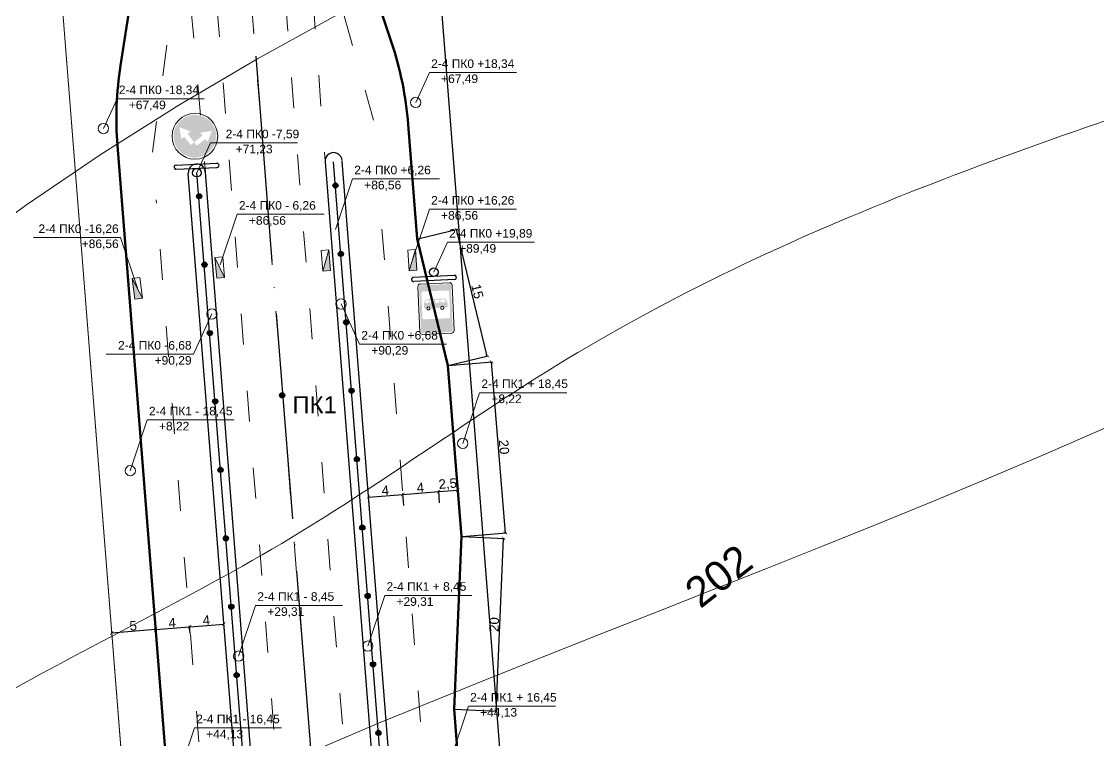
# Model space of a CAD drawing. Header units: millimetres. Extents: x -2123 to 34701, y -1286 to 835.
# Drawn here: x 1730.5 to 1856.1, y 128.4 to 212.2 of the extents above; entities that cross this region are included whole.
import ezdxf

# ---------------------------------------------------------------- set-up
doc = ezdxf.new("R2010")
doc.units = ezdxf.units.MM
doc.linetypes.add('ACAD_ISO03W100', pattern=[30, 12, -18])
doc.linetypes.add('ACAD_ISO04W100', pattern=[30, 24, -3, 0, -3])
doc.layers.get('0').update_dxf_attribs({"lineweight": 15})
for name, color, linetype, lineweight in [('0_Ном._пера__5', 5, 'Continuous', 18), ('0_Ном._пера__7', 7, 'Continuous', 18), ('1 Відмітки', 7, 'Continuous', 25), ('вертикалка', 6, 'Continuous', 15), ('Горизонталі', 7, 'Continuous', 18), ('Дор. Розм.', 7, 'Continuous', 50), ('дорога', 126, 'Continuous', 25), ('поздовжній профіль', 250, 'Continuous', 15), ('Позначки Наталії Симочко_Ном._пера__7', 7, 'Continuous', 18), ('Інж. мережі', 205, 'Continuous', 18)]:
    doc.layers.add(name, color=color, linetype=linetype, lineweight=lineweight)
doc.layers.add('Вісь', color=170, linetype='ACAD_ISO04W100')
doc.layers.add('Осі', color=164, linetype='Continuous')
doc.layers.add('Озелення', color=7, linetype='Continuous', lineweight=15, true_color=0x2bad00)
doc.styles.get("Standard").update_dxf_attribs({"font": 'arial.ttf'})
doc.styles.add('СГЕНЕРИР_СТИЛЬ_1', font='arial.ttf')
doc.dimstyles.new('Переход', dxfattribs={"dimscale": 0.1, "dimtxt": 11, "dimasz": 4, "dimexe": 1.25, "dimexo": 0.625, "dimgap": 0.9, "dimtad": 1, "dimtxsty": 'Standard', "dimblk": 'ARCHTICK', "dimcen": 2.5, "dimadec": 0, "dimazin": 0, "dimtfac": 1, "dimtmove": 0, "dimatfit": 3, "dimldrblk": 'ARCHTICK', "dimfxl": 1, "dimarcsym": 0})

# ---------------------------------------------------------------- blocks, each defined once
blk = doc.blocks.new('6')
at = {"layer": '1 Відмітки', "transparency": 33554559}
h = blk.add_hatch(color=256, dxfattribs=at)
h.dxf.hatch_style = 1
edge = h.paths.add_edge_path()
edge.add_arc((-467.5084269530445, 342.1322887363076), 0.2003986700452202, 0, 360)
at = {"layer": '1 Відмітки'}
blk.add_circle((-467.5084269530445, 342.1322887363076), 0.2003986700452202, dxfattribs=at)
blk = doc.blocks.new('5-12')
h = blk.add_hatch(color=5)
h.paths.add_polyline_path([(0.5, 4.894950576990964, 0.4142135623730951), (0.2456631019273345, 4.640613678918299), (0.2456631019273345, -4.640613678918214, 0.4142135623730992), (0.5, -4.894950576990879), (6.499983898906009, -4.894950576990879, 0.4142135623730951), (6.754320796978674, -4.640613678918214), (6.754320796978674, 4.640613678918299, 0.4142135623730951), (6.499983898906009, 4.894950576990964)])
h.paths.add_polyline_path([(6.043735096034367, 3.609366697873412, -0.4142135623730395), (6.343735096034322, 3.3093666978734), (6.343735096034322, -1.778120723146855, -0.4142135623731091), (6.043735096034367, -2.078120723146867), (0.956248490522455, -2.078120723146867, -0.4142135623731131), (0.6562484905224438, -1.778120723146855), (0.6562484905224438, 3.309366697873429, -0.4142135623730673), (0.956248490522455, 3.609366697873412)], flags=16)
h = blk.add_hatch(color=7)
edge = h.paths.add_edge_path()
edge.add_arc((5.706236414701892, 1.181402915469988), 0.2, 0, 31.08905083365866)
edge.add_line((5.877509570295671, 1.28467685299995), (5.508920341347048, 1.895958284402581))
edge.add_arc((5.337647185753382, 1.792684346872619), 0.2, 31.08905083365881, 89.99999999999994)
edge.add_line((5.337647185753382, 1.992684346872607), (1.700036091874437, 1.992684346872607))
edge.add_arc((1.70003609187438, 1.692684346872624), 0.3, 90, 146.6948263805524)
edge.add_line((1.449308756969628, 1.857413832792929), (1.143020149299331, 1.391225731228587))
edge.add_arc((1.393747484204027, 1.226496245308254), 0.3, 146.6948263805526, 180)
edge.add_line((1.093747484204072, 1.226496245308254), (1.093747484204072, 0.3093742452612389))
edge.add_arc((1.293747484204061, 0.3093742452612389), 0.2, 180, 270)
edge.add_line((1.293747484204061, 0.1093742452612503), (1.432683529333473, 0.1093742452612503))
edge.add_arc((1.968745471567274, 0.1093742452612503), 0.5360619422338488, 0, 180, ccw=False)
edge.add_line((2.504807413801188, 0.1093742452612503), (4.276426988264006, 0.1093742452612503))
edge.add_arc((4.812488930497863, 0.1093742452612503), 0.5360619422338488, 0, 180, ccw=False)
edge.add_line((5.348550872731778, 0.1093742452612503), (5.706236414702004, 0.1093742452612503))
edge.add_arc((5.706236414701892, 0.3093742452612389), 0.2, 270, 360)
edge.add_line((5.906236414701937, 0.3093742452612389), (5.906236414701937, 1.181402915469988))
edge = h.paths.add_edge_path(flags=16)
edge.add_arc((5.262242449081611, 1.704748230365339), 0.1, 0, 89.99999999999979)
edge.add_line((5.262242449081611, 1.804748230365362), (4.572305846220899, 1.804748230365362))
edge.add_arc((4.572305846220899, 1.704748230365339), 0.1, 90, 180)
edge.add_line((4.472305846220876, 1.704748230365339), (4.472305846220876, 1.325153521316735))
edge.add_arc((4.572305846220899, 1.325153521316735), 0.1, 179.9999999999996, 270)
edge.add_line((4.572305846220899, 1.225153521316713), (5.436357166525738, 1.225153521316713))
edge.add_arc((5.436357166525738, 1.325153521316735), 0.1, 270, 360)
edge.add_line((5.53635716652576, 1.325153521316735), (5.362242449081577, 1.704748230365339))
edge = h.paths.add_edge_path(flags=16)
edge.add_arc((4.198191128776728, 1.325153521316735), 0.1, 270, 360)
edge.add_line((4.29819112877675, 1.325153521316735), (4.29819112877675, 1.704748230365339))
edge.add_arc((4.198191128776728, 1.704748230365339), 0.1, 0, 89.99999999999979)
edge.add_line((4.198191128776728, 1.804748230365362), (3.508254525916015, 1.804748230365362))
edge.add_arc((3.508254525916015, 1.704748230365339), 0.1, 90, 180)
edge.add_line((3.408254525915992, 1.704748230365339), (3.408254525915992, 1.325153521316735))
edge.add_arc((3.508254525916015, 1.325153521316735), 0.1, 179.9999999999996, 270)
edge.add_line((3.508254525916015, 1.225153521316713), (4.198191128776728, 1.225153521316713))
edge = h.paths.add_edge_path(flags=16)
edge.add_arc((3.085774317182938, 1.704748230365339), 0.1, 0, 89.99999999999979)
edge.add_line((3.085774317182938, 1.804748230365362), (2.395837714322226, 1.804748230365362))
edge.add_arc((2.39583771432234, 1.704748230365339), 0.1, 90, 180)
edge.add_line((2.295837714322317, 1.704748230365339), (2.295837714322317, 1.325153521316735))
edge.add_arc((2.39583771432234, 1.325153521316735), 0.1, 179.9999999999996, 270)
edge.add_line((2.39583771432234, 1.225153521316713), (3.085774317183052, 1.225153521316713))
edge.add_arc((3.085774317182938, 1.325153521316735), 0.1, 270, 360)
edge.add_line((3.185774317182962, 1.325153521316735), (3.185774317182962, 1.704748230365339))
edge = h.paths.add_edge_path(flags=16)
edge.add_arc((1.963686509721526, 1.325153521316735), 0.1, 270, 360)
edge.add_line((2.063686509721435, 1.325153521316735), (2.063686509721435, 1.704748230365339))
edge.add_arc((1.963686509721526, 1.704748230365339), 0.1, 0, 89.99999999999979)
edge.add_line((1.963686509721526, 1.804748230365362), (1.664695373440338, 1.804748230365362))
edge.add_arc((1.664695373440281, 1.704748230365339), 0.1, 90, 146.6948263805523)
edge.add_line((1.581119595138659, 1.75965805900546), (1.331723408227446, 1.380063349956856))
edge.add_arc((1.415299186529068, 1.325153521316735), 0.1, 146.6948263805524, 270)
edge.add_line((1.415299186529068, 1.225153521316741), (1.963686509721469, 1.225153521316741))
h = blk.add_hatch(color=7)
h.paths.add_polyline_path([(2.398548429518598, 0.1093742452612503, 1.000000115195436), (1.538942513616063, 0.1093742452612503, 1.000000115195436)])
h.paths.add_polyline_path([(1.741801073171586, 0.1093742452612503, -1), (2.195689869963018, 0.1093742452612503, -1)], flags=16)
h = blk.add_hatch(color=7)
h.paths.add_polyline_path([(5.242291888449074, 0.1093742452612503, 1.000000115195436), (4.382685972546653, 0.1093742452612503, 1.000000115195436)])
h.paths.add_polyline_path([(4.585544532102119, 0.1093742452612503, -1), (5.039433328893608, 0.1093742452612503, -1)], flags=16)
at = {"color": 5}
for p, q in [((0, 4.640613678918243), (0, -4.640613678918214)), ((6.499983898905952, 5.140613678918272), (0.5, 5.140613678918272)), ((6.999983898905952, -4.640613678918214), (6.999983898905952, 4.640613678918243)), ((0.5, -5.140613678918214), (6.499983898905952, -5.140613678918214))]:
    blk.add_line(p, q, dxfattribs=at)
for centre, start, end in [((0.5, 4.640613678918243), 90, 180), ((6.499983898905952, 4.640613678918243), 0, 90), ((0.5, -4.640613678918214), 180, 270), ((6.499983898905952, -4.640613678918214), 270, 0)]:
    blk.add_arc(centre, 0.5, start, end, dxfattribs=at)
blk = doc.blocks.new('4-2-3')
h = blk.add_hatch(color=5)
h.paths.add_polyline_path([(3.547234830918797, 3.272632783556218), (3.452765169081203, 3.272632783556218, 0.4099927353060493), (0.2270263573841476, 1.137e-13, 1.000000029137855), (6.772973642615852, 1.137e-13, 0.4099927353060468)])
h.paths.add_polyline_path([(1.472884795336085, 0.6601155709540762), (1.883710103727253, 0.2492902625629085), (3.024929619509293, 1.390509778344949), (3.503640910372496, 0.9117984874816328), (3.982352201235926, 1.390509778344949), (5.123571717017853, 0.2492902625629085), (5.534397025409134, 0.6601155709540762), (5.999910028953423, -1.105462984171481), (4.234331473827865, -0.6399499806271934), (4.644860426154536, -0.2294210283004077), (3.503640910372496, 0.9117984874816328), (2.362421394590569, -0.2294210283004077), (2.772950346917241, -0.6399499806271934), (1.007371791791683, -1.105462984171481)], flags=16)
at = {"color": 5}
blk.add_circle((3.5, 0), 3.5, dxfattribs=at)
blk = doc.blocks.new('столб')
at = {"layer": 'поздовжній профіль', "color": 160}
for points in [[(-500, 0, 0, 0, 0), (-999.927872557193, 0, 350, 0, 0), (-1699.927872557193, 0, 0, 0, 0)], [(500, 0, 0, 0, 0), (999.927872557193, 0, 350, 0, 0), (1699.927872557193, 0, 0, 0, 0)]]:
    blk.add_lwpolyline(points, format="xyseb", dxfattribs=at)
blk.add_circle((0, 0), 500, dxfattribs=at)
blk = doc.blocks.new('_ArchTick')
at = {"color": 0, "linetype": 'ByBlock', "const_width": 0.15}
blk.add_lwpolyline([(-0.5, -0.5), (0.5, 0.5)], dxfattribs=at)
blk = doc.blocks.new('*D1104')
at = {"layer": 'Defpoints', "color": 0, "transparency": 16777216}
for p in [(1750.130259635433, 141.6410143745128), (1750.195126383641, 140.8177483232647), (1746.227990117892, 140.5051698695959)]:
    blk.add_point(p, dxfattribs=at)
at = {"layer": 'Інж. мережі', "color": 0, "lineweight": -2, "transparency": 16777216}
for p, q in [((1746.223080835467, 140.5674767628428), (1746.153304804835, 141.4530497073378)), ((1746.163123369684, 141.328435920844), (1750.130259635433, 141.6410143745128)), ((1750.190217101217, 140.8800552165116), (1750.120441070585, 141.7656281610066))]:
    blk.add_line(p, q, dxfattribs=at)
at = {"layer": 'Інж. мережі', "color": 0, "lineweight": -2, "transparency": 16777216, "xscale": 0.4, "yscale": 0.4, "zscale": 0.4}
for p, rotation in [((1750.130259635433, 141.6410143745128), 4.505139425155662), ((1746.163123369684, 141.328435920844), 184.5051394251556)]:
    blk.add_blockref('_ArchTick', p, dxfattribs=dict(at, rotation=rotation))
at = {"layer": 'Інж. мережі', "color": 0, "transparency": 16777216, "insert": (1748.096420450534, 142.1227477345266), "char_height": 1.1, "attachment_point": 5, "rotation": 4.505139425155662}
blk.add_mtext('4', dxfattribs=at)
blk = doc.blocks.new('*D1105')
at = {"layer": 'Defpoints', "color": 0, "transparency": 16777216}
for p in [(1754.129285762562, 141.9574689250799), (1750.201449239254, 140.8182465134699), (1754.194431618762, 141.1342228047367)]:
    blk.add_point(p, dxfattribs=at)
at = {"layer": 'Інж. мережі', "color": 0, "lineweight": -2, "transparency": 16777216}
for p, q in [((1750.136303383054, 141.6414926338131), (1754.129285762562, 141.9574689250799)), ((1754.189501225274, 141.1965280310027), (1754.119424975585, 142.0820793776118)), ((1750.196518845766, 140.8805517397359), (1750.126442596077, 141.766103086345))]:
    blk.add_line(p, q, dxfattribs=at)
at = {"layer": 'Інж. мережі', "color": 0, "lineweight": -2, "transparency": 16777216, "xscale": 0.4, "yscale": 0.4, "zscale": 0.4}
for p, rotation in [((1750.136303383054, 141.6414926338131), 184.5245528634902), ((1754.129285762562, 141.9574689250799), 4.524552863490211)]:
    blk.add_blockref('_ArchTick', p, dxfattribs=dict(at, rotation=rotation))
at = {"layer": 'Інж. мережі', "color": 0, "transparency": 16777216, "insert": (1752.08230734349, 142.4374862964099), "char_height": 1.1, "attachment_point": 5, "rotation": 4.524552863490211}
blk.add_mtext('4', dxfattribs=at)
blk = doc.blocks.new('*D1106')
at = {"layer": 'Defpoints', "color": 0, "transparency": 16777216}
for p in [(1774.978930434361, 157.081140318288), (1775.085512868002, 155.7244798766197), (1771.097800105101, 155.4111957873398)]:
    blk.add_point(p, dxfattribs=at)
at = {"layer": 'Інж. мережі', "color": 0, "lineweight": -2, "transparency": 16777216}
for p, q in [((1770.99121767146, 156.7678562290082), (1774.978930434361, 157.081140318288)), ((1775.080617804107, 155.78678788854), (1774.969140306571, 157.2057563421287)), ((1771.092905041206, 155.4735037992601), (1770.98142754367, 156.8924722528488))]:
    blk.add_line(p, q, dxfattribs=at)
at = {"layer": 'Інж. мережі', "color": 0, "lineweight": -2, "transparency": 16777216, "xscale": 0.4, "yscale": 0.4, "zscale": 0.4}
for p, rotation in [((1770.99121767146, 156.7678562290082), 184.4920645572337), ((1774.978930434361, 157.081140318288), 4.492064557233734)]:
    blk.add_blockref('_ArchTick', p, dxfattribs=dict(at, rotation=rotation))
at = {"layer": 'Інж. мережі', "color": 0, "transparency": 16777216, "insert": (1772.934948598626, 157.5625323157122), "char_height": 1.1, "attachment_point": 5, "rotation": 4.492064557233734}
blk.add_mtext('4', dxfattribs=at)
blk = doc.blocks.new('*D1107')
at = {"layer": 'Defpoints', "color": 0, "transparency": 16777216}
for p in [(1779.171064515484, 157.412362286574), (1775.085512868002, 155.7244798766197), (1779.278250957097, 156.0557495677851)]:
    blk.add_point(p, dxfattribs=at)
at = {"layer": 'Інж. мережі', "color": 0, "lineweight": -2, "transparency": 16777216}
for p, q in [((1775.080590063048, 155.7867857029234), (1774.968480816481, 157.2057042480159)), ((1774.97832642639, 157.0810925954086), (1779.171064515484, 157.412362286574)), ((1779.273328152143, 156.1180553940887), (1779.161218905576, 157.5369739391813))]:
    blk.add_line(p, q, dxfattribs=at)
at = {"layer": 'Інж. мережі', "color": 0, "lineweight": -2, "transparency": 16777216, "xscale": 0.4, "yscale": 0.4, "zscale": 0.4}
for p, rotation in [((1774.97832642639, 157.0810925954086), 184.5175744944652), ((1779.171064515484, 157.412362286574), 4.517574494465187)]:
    blk.add_blockref('_ArchTick', p, dxfattribs=dict(at, rotation=rotation))
at = {"layer": 'Інж. мережі', "color": 0, "transparency": 16777216, "insert": (1777.024285948204, 157.8847391023407), "char_height": 1.1, "attachment_point": 5, "rotation": 4.517574494465187}
blk.add_mtext('4', dxfattribs=at)
blk = doc.blocks.new('*D1108')
at = {"layer": 'Defpoints', "color": 0, "transparency": 16777216}
for p in [(1781.395595696211, 157.5876374649471), (1779.278250957097, 156.0557495677851), (1781.502487703188, 156.2310015470753)]:
    blk.add_point(p, dxfattribs=at)
at = {"layer": 'Інж. мережі', "color": 0, "lineweight": -2, "transparency": 16777216}
for p, q in [((1779.273341674673, 156.1180564610319), (1779.161540385271, 157.5369992721506)), ((1779.171358950119, 157.4123854856568), (1781.395595696211, 157.5876374649471)), ((1781.497578420764, 156.2933084403222), (1781.385777131362, 157.7122512514408))]:
    blk.add_line(p, q, dxfattribs=at)
at = {"layer": 'Інж. мережі', "color": 0, "lineweight": -2, "transparency": 16777216, "xscale": 0.4, "yscale": 0.4, "zscale": 0.4}
for p, rotation in [((1779.171358950119, 157.4123854856568), 184.5051394251554), ((1781.395595696211, 157.5876374649471), 4.505139425155433)]:
    blk.add_blockref('_ArchTick', p, dxfattribs=dict(at, rotation=rotation))
at = {"layer": 'Інж. мережі', "color": 0, "transparency": 16777216, "insert": (1780.224483420623, 158.2487414260856), "char_height": 1.1, "attachment_point": 5, "rotation": 4.505139425155433}
blk.add_mtext('2,5', dxfattribs=at)
blk = doc.blocks.new('*D1109')
at = {"layer": 'Defpoints', "color": 0, "transparency": 16777216}
for p in [(1741.055579977525, 140.9263443732762, 205), (1741.055579977525, 140.9263443732762), (1746.163178126476, 141.3284402352392)]:
    blk.add_point(p, dxfattribs=at)
at = {"layer": 'Інж. мережі', "color": 0, "lineweight": -2, "transparency": 16777216}
for p, q in [((1741.050674839247, 140.9886515929098), (1741.04576970097, 141.0509588125435)), ((1746.163178126476, 141.3284402352392), (1741.055579977525, 140.9263443732762)), ((1746.158272988199, 141.3907474548728), (1746.153367849921, 141.4530546745065))]:
    blk.add_line(p, q, dxfattribs=at)
at = {"layer": 'Інж. мережі', "color": 0, "lineweight": -2, "transparency": 16777216, "xscale": 0.4, "yscale": 0.4, "zscale": 0.4}
for p, rotation in [((1741.055579977525, 140.9263443732762), 184.5013285865929), ((1746.163178126476, 141.3284402352392), 4.501328586592885)]:
    blk.add_blockref('_ArchTick', p, dxfattribs=dict(at, rotation=rotation))
at = {"layer": 'Інж. мережі', "color": 0, "transparency": 16777216, "insert": (1743.558414330706, 141.7747685664031), "char_height": 1.1, "attachment_point": 5, "rotation": 4.50132858659289}
blk.add_mtext('5', dxfattribs=at)
blk = doc.blocks.new('*D1112')
at = {"layer": 'Defpoints', "color": 0, "transparency": 16777216}
for p in [(1780.213813684968, 172.1070702677971), (1785.313159303356, 172.5209884942763), (1781.831908890963, 152.1726335337349)]:
    blk.add_point(p, dxfattribs=at)
at = {"layer": 'Інж. мережі', "color": 0, "lineweight": -2, "transparency": 16777216}
for p, q in [((1780.276108799762, 172.1121268153159), (1785.437749532943, 172.5311015893137)), ((1786.931254509351, 152.586551760214), (1785.313159303356, 172.5209884942763)), ((1781.894204005757, 152.1776900812536), (1787.055844738938, 152.5966648552514))]:
    blk.add_line(p, q, dxfattribs=at)
at = {"layer": 'Інж. мережі', "color": 0, "lineweight": -2, "transparency": 16777216, "xscale": 0.4, "yscale": 0.4, "zscale": 0.4}
for p, rotation in [((1785.313159303356, 172.5209884942763), 94.64057326908673), ((1786.931254509351, 152.586551760214), 274.6405732690868)]:
    blk.add_blockref('_ArchTick', p, dxfattribs=dict(at, rotation=rotation))
at = {"layer": 'Інж. мережі', "color": 0, "transparency": 16777216, "insert": (1786.771701042358, 162.6064901193781), "char_height": 1.1, "attachment_point": 5, "rotation": 274.64057326908676}
blk.add_mtext('20', dxfattribs=at)
blk = doc.blocks.new('*D1113')
at = {"layer": 'Defpoints', "color": 0, "transparency": 16777216}
for p in [(1781.831908890963, 152.1726335337348), (1786.717591892047, 151.9606490783223), (1780.958436546939, 132.041398086254)]:
    blk.add_point(p, dxfattribs=at)
at = {"layer": 'Інж. мережі', "color": 0, "lineweight": -2, "transparency": 16777216}
for p, q in [((1781.89435014273, 152.1699242759406), (1786.84247439558, 151.9552305627337)), ((1785.844119548023, 131.8294136308415), (1786.717591892047, 151.9606490783223)), ((1781.020877798705, 132.0386888284598), (1785.969002051556, 131.8239951152529))]:
    blk.add_line(p, q, dxfattribs=at)
at = {"layer": 'Інж. мережі', "color": 0, "lineweight": -2, "transparency": 16777216, "xscale": 0.4, "yscale": 0.4, "zscale": 0.4}
for p, rotation in [((1786.717591892047, 151.9606490783223), 87.51555692018577), ((1785.844119548023, 131.8294136308415), 267.5155569201858)]:
    blk.add_blockref('_ArchTick', p, dxfattribs=dict(at, rotation=rotation))
at = {"layer": 'Інж. мережі', "color": 0, "transparency": 16777216, "insert": (1785.62983794759, 141.9232783055046), "char_height": 1.1, "attachment_point": 5, "rotation": 87.51555692018577}
blk.add_mtext('20', dxfattribs=at)
blk = doc.blocks.new('*D1114')
at = {"layer": 'Defpoints', "color": 0, "transparency": 16777216}
for p in [(1781.255126803358, 187.9781060210303), (1776.651219903361, 186.8668532240447), (1780.213813684968, 172.1070702677972)]:
    blk.add_point(p, dxfattribs=at)
at = {"layer": 'Інж. мережі', "color": 0, "lineweight": -2, "transparency": 16777216}
for p, q in [((1776.711975146971, 186.881517819976), (1781.376637290579, 188.0074352128929)), ((1784.817720584965, 173.2183230647827), (1781.255126803358, 187.9781060210303)), ((1780.274568928579, 172.1217348637285), (1784.939231072186, 173.2476522566453))]:
    blk.add_line(p, q, dxfattribs=at)
at = {"layer": 'Інж. мережі', "color": 0, "lineweight": -2, "transparency": 16777216, "xscale": 0.4, "yscale": 0.4, "zscale": 0.4}
for p, rotation in [((1781.255126803358, 187.9781060210303), 103.570021902387), ((1784.817720584965, 173.2183230647827), 283.570021902387)]:
    blk.add_blockref('_ArchTick', p, dxfattribs=dict(at, rotation=rotation))
at = {"layer": 'Інж. мережі', "color": 0, "transparency": 16777216, "insert": (1783.66986300296, 180.7511088604751), "char_height": 1.1, "attachment_point": 5, "rotation": 283.570021902387}
blk.add_mtext('15', dxfattribs=at)

msp = doc.modelspace()

# ---------------------------------------------------------------- hatches: boundary and pattern name
at = {"layer": '0_Ном._пера__5', "linetype": 'Continuous', "lineweight": 18}
h = msp.add_hatch(color=5, dxfattribs=at)
h.paths.add_polyline_path([(1748.269473502633, 199.1178984946508, 0.4099927353060526), (1750.427601873219, 196.3602501440745), (1750.499123831967, 196.3520507820845, 0.4099927353060488), (1753.225339360485, 198.5497521679486, 1.000000003247196)])
h.paths.add_polyline_path([(1748.950698710896, 199.8877355829926), (1750.246995584956, 199.3820598107094), (1749.900557254027, 199.1068840588644), (1750.66551166373, 198.1438285457399), (1750.261535474093, 197.8229505119578), (1749.49658106439, 198.7860060250822), (1749.149892657506, 198.5106316205587)], flags=0)
h.paths.add_polyline_path([(1750.66551166373, 198.1438285457399), (1751.628567176854, 198.9087829554424), (1751.353391425009, 199.2552212863714), (1752.730495387443, 199.4544152329812), (1752.22481961516, 198.1581183589211), (1751.949445210636, 198.5048067658048), (1750.986389753836, 197.7398523561024)], flags=0)
h = msp.add_hatch(color=5, dxfattribs=at)
h.paths.add_polyline_path([(1777.010839167378, 181.460553041691, 0.4142135623726471), (1776.87214675893, 181.3094451324817), (1777.098679138225, 176.0217683208744, 0.4142135623735431), (1777.249787047435, 175.8830759124265), (1780.668082334154, 176.0295210511943, 0.4142135623726471), (1780.806774742602, 176.1806289604036), (1780.580242363307, 181.4683057720109, 0.4142135623726663), (1780.429134454097, 181.6069981804588)])
h.paths.add_polyline_path([(1777.138556931763, 180.5610319496774, -0.414213562373095), (1777.302149878165, 180.7392694492547), (1780.200579570291, 180.8634427294631, -0.414213562373095), (1780.378817069869, 180.6998497830612), (1780.502990369982, 177.8014196263256, -0.414213562373095), (1780.33939742358, 177.6231821267482), (1777.440967731454, 177.4990088465398, -0.4142135623727315), (1777.262730231876, 177.6626017929417)], flags=0)
at = {"layer": '0_Ном._пера__7', "linetype": 'Continuous', "lineweight": 18}
h = msp.add_hatch(color=7, dxfattribs=at)
h.paths.add_polyline_path([(1777.462696416087, 179.4801145686141, 0.1463529275659475), (1777.438645570474, 179.3850626856104), (1777.461030306971, 178.8625623151212, 0.4142135623725253), (1777.579855306689, 178.7535003508534), (1777.659009590471, 178.7568914446882, -0.9999999917079543), (1778.269817233092, 178.7830594034166), (1779.279139748499, 178.8263003651919, -0.9999999774068229), (1779.88994739112, 178.8524683239203), (1780.093727071674, 178.8611985654862, 0.4142135623719556), (1780.202789035941, 178.9800235652047), (1780.181504918889, 179.4768334806116, 0.1364898022947247), (1780.162618067714, 179.5349692878172), (1779.937706461144, 179.8742305874037, 0.2628625803628249), (1779.837768312601, 179.9251567444661), (1777.765357941734, 179.8363714293049, 0.2525506679534938), (1777.625815840945, 179.7531858127309)])
h.paths.add_polyline_path([(1777.621871946147, 179.3921460140481, -0.5967417935038906), (1777.570476394825, 179.4783609571831), (1777.703296752985, 179.7007098311941, -0.2525506679550676), (1777.749810786581, 179.728438370052), (1777.920151242346, 179.7357360227091, -0.414213562373095), (1777.979563742205, 179.6812050405752), (1777.988828733708, 179.4649433260994, -0.414213562373095), (1777.934297751575, 179.4055308262403)], flags=0)
h.paths.add_polyline_path([(1778.111824325211, 179.6868712916763, -0.4142135623742345), (1778.166355307344, 179.7462837915353), (1778.559424201766, 179.763123480316, -0.4142135623719556), (1778.618836701626, 179.7085924981821), (1778.628101693129, 179.4923307837065, -0.4142135623742345), (1778.573570710995, 179.4329182838472), (1778.180501816573, 179.4160785950665, -0.414213562373095), (1778.121089316714, 179.4706095772004)], flags=0)
h.paths.add_polyline_path([(1778.745587549914, 179.7140227035944, -0.4142135623719556), (1778.800118532048, 179.7734352034534), (1779.19318742647, 179.7902748922341, -0.4142135623742345), (1779.252599926329, 179.7357439101002), (1779.261864917832, 179.5194821956246, -0.4142135623742345), (1779.207333935699, 179.4600696957653), (1778.814265041276, 179.4432300069846, -0.4142135623742345), (1778.754852541417, 179.4977609891187)], flags=0)
h.paths.add_polyline_path([(1779.351796112188, 179.7399936304974, -0.4142135623742345), (1779.406327094322, 179.7994061303565), (1779.799395988744, 179.8162458191374, -0.414213562373095), (1779.858808488603, 179.7617148370035), (1779.967269665966, 179.5497028429248, -0.4142135623719556), (1779.912738683832, 179.4902903430655), (1779.420473603551, 179.4692009338877, -0.4142135623742345), (1779.361061103691, 179.5237319160218)], flags=0)
h = msp.add_hatch(color=7, dxfattribs=at)
h.paths.add_polyline_path([(1778.209279639781, 178.7804658778403, 0.9999999999995474), (1777.719547183782, 178.7594849702644, 1.000000197119635)])
h.paths.add_polyline_path([(1777.835119236922, 178.7644362585353, -0.9999981682683832), (1778.093707586642, 178.7755145895693, -1.000000006847984)], flags=0)
h = msp.add_hatch(color=7, dxfattribs=at)
h.paths.add_polyline_path([(1779.829409797809, 178.8498747983443, 0.9999999999995474), (1779.33967734181, 178.8288938907684, 1.000000197119635)])
h.paths.add_polyline_path([(1779.455249394949, 178.8338451790392, -0.9999999938595203), (1779.71383774467, 178.8449235100732, -1.000000271443373)], flags=0)
at = {"layer": 'вертикалка'}
h = msp.add_hatch(color=0, dxfattribs=at)
h.dxf.hatch_style = 1
h.paths.add_polyline_path([(1753.087456314714, 184.6836199087629), (1753.296630097309, 182.2927526333424), (1754.193205325592, 182.3711928018156)])
h = msp.add_hatch(color=0, dxfattribs=at)
h.dxf.hatch_style = 1
h.paths.add_polyline_path([(1766.374465575484, 185.5763414622463), (1766.544599481572, 183.1823793794222), (1765.646863700512, 183.1185791646392)])
h = msp.add_hatch(color=0, dxfattribs=at)
h.dxf.hatch_style = 1
h.paths.add_polyline_path([(1776.458724549937, 185.6231084723754), (1776.628858456024, 183.2291463895513), (1775.731122674964, 183.1653461747683)])
h = msp.add_hatch(color=0, dxfattribs=at)
h.dxf.hatch_style = 1
h.paths.add_polyline_path([(1743.443150462722, 182.242735806955), (1743.741624800961, 179.8613679081597), (1744.634637763011, 179.9732957849993)])
at = {"layer": 'Озелення', "lineweight": 20}
h = msp.add_hatch(dxfattribs=at)
h.set_pattern_fill('GRASS', color=0, scale=0.1)
h.set_pattern_definition([(90, (0, 0), (-1.796051224, 1.796051224), [0.4762500000000001, -3.115852448]), (45, (0, 0), (-1.79605122421383, 1.796051224213831), [0.4762500000000001, -2.06375]), (135, (0, 0), (-1.796051224213831, -1.79605122421383), [0.4762500000000001, -2.06375])])
h.paths.add_polyline_path([(1903.632291419732, 41.00354466418753), (1907.34063927378, 41.79160273115882), (1883.395708598892, 41.81885176782301, 0.4142135623831681), (1880.392296580515, 38.82226767114127), (1880.390020606647, 36.82226896252629), (1884.807485352019, 36.81724194211058), (1887.197616271515, 37.58760460322571), (1890.064954366064, 38.36920088388365), (1892.865372631135, 39.01845206865551), (1898.31233847746, 40.06222691360205)])
h.paths.add_polyline_path([(1766.534675253966, 269.2329476009454), (1763.542199067633, 268.9973703073487), (1766.52056283942, 231.1178080317544, 0.4141823450176505), (1769.27603208807, 234.3435592170825)])
h.paths.add_polyline_path([(1742.997968294624, 262.3777624541468), (1742.261030360875, 261.9649514046484), (1741.390064859554, 261.4744803680229), (1740.519325606068, 260.9815265567867), (1740.074871599422, 260.7285596801167), (1742.123054279491, 232.2073080922212, 0.4354241954785423), (1745.584730907717, 229.4703548779037), (1745.585149648075, 229.4730285685211)])
h.paths.add_polyline_path([(1772.781671464548, 121.2097090766783), (1775.143985897292, 91.2836955065585), (1777.857564266725, 92.93335428562312), (1782.560665883423, 95.4919038628071, -0.143259904213812)])
h.paths.add_polyline_path([(1782.560665883423, 95.49190386280713), (1777.857564266723, 92.93335428562199), (1775.143985897292, 91.28369550655839), (1775.52621158812, 86.44162577528094), (1786.85746556337, 86.4287289577608, -0.008157693598358697), (1788.71666327929, 86.39811712464164, 0.04847012573546341), (1788.909692292195, 86.41050451176284), (1789.216916295439, 87.22020409298467, -0.8333295395400458), (1788.249436024258, 87.39757995395917, -1), (1789.249436024258, 87.39757995395917, -0.09091134837753662), (1789.216916295439, 87.22020409298467), (1789.524140298683, 88.02990367420648, 0.04217780028810229), (1789.407041598963, 88.15094235554113, -0.0513496151849988)])
at = {"layer": 'Озелення', "lineweight": 20, "true_color": 0x000000}
h = msp.add_hatch(color=18, dxfattribs=at)
h.dxf.hatch_style = 1
edge = h.paths.add_edge_path()
edge.add_arc((1767.134305855881, 193.0935327053647), 0.3005980050678304, 0, 360)
h = msp.add_hatch(color=18, dxfattribs=at)
h.dxf.hatch_style = 1
edge = h.paths.add_edge_path()
edge.add_arc((1751.238992940177, 191.8447595547651), 0.3005980050678304, 0, 360)
h = msp.add_hatch(color=18, dxfattribs=at)
h.dxf.hatch_style = 1
edge = h.paths.add_edge_path()
edge.add_arc((1767.759113553116, 185.1179690676255), 0.3005980050678304, 0, 360)
h = msp.add_hatch(color=18, dxfattribs=at)
h.dxf.hatch_style = 1
edge = h.paths.add_edge_path()
edge.add_arc((1751.863800637412, 183.8691959170259), 0.3005980050678304, 0, 360)
h = msp.add_hatch(color=18, dxfattribs=at)
h.dxf.hatch_style = 1
edge = h.paths.add_edge_path()
edge.add_arc((1768.383921250351, 177.1424054298863), 0.3005980050678304, 0, 360)
h = msp.add_hatch(color=18, dxfattribs=at)
h.dxf.hatch_style = 1
edge = h.paths.add_edge_path()
edge.add_arc((1768.383921250351, 177.1424054298863), 0.3005980050678304, 0, 360)
h = msp.add_hatch(color=18, dxfattribs=at)
h.dxf.hatch_style = 1
edge = h.paths.add_edge_path()
edge.add_arc((1752.488608334647, 175.8936322792866), 0.3005980050678304, 0, 360)
h = msp.add_hatch(color=18, dxfattribs=at)
h.dxf.hatch_style = 1
edge = h.paths.add_edge_path()
edge.add_arc((1752.488608334647, 175.8936322792866), 0.3005980050678304, 0, 360)
h = msp.add_hatch(color=18, dxfattribs=at)
h.dxf.hatch_style = 1
edge = h.paths.add_edge_path()
edge.add_arc((1769.008728947587, 169.166841792147), 0.3005980050678304, 0, 360)
h = msp.add_hatch(color=18, dxfattribs=at)
h.dxf.hatch_style = 1
edge = h.paths.add_edge_path()
edge.add_arc((1753.113416031882, 167.9180686415474), 0.3005980050678304, 0, 360)
h = msp.add_hatch(color=18, dxfattribs=at)
h.dxf.hatch_style = 1
edge = h.paths.add_edge_path()
edge.add_arc((1769.633536644822, 161.1912781544078), 0.3005980050678304, 0, 360)
h = msp.add_hatch(color=18, dxfattribs=at)
h.dxf.hatch_style = 1
edge = h.paths.add_edge_path()
edge.add_arc((1753.738223729117, 159.9425050038082), 0.3005980050678304, 0, 360)
h = msp.add_hatch(color=18, dxfattribs=at)
h.dxf.hatch_style = 1
edge = h.paths.add_edge_path()
edge.add_arc((1770.258344342057, 153.2157145166685), 0.3005980050678304, 0, 360)
h = msp.add_hatch(color=18, dxfattribs=at)
h.dxf.hatch_style = 1
edge = h.paths.add_edge_path()
edge.add_arc((1754.363031426353, 151.9669413660689), 0.3005980050678304, 0, 360)
h = msp.add_hatch(color=18, dxfattribs=at)
h.dxf.hatch_style = 1
edge = h.paths.add_edge_path()
edge.add_arc((1770.883152039292, 145.2401508789293), 0.3005980050678304, 0, 360)
h = msp.add_hatch(color=18, dxfattribs=at)
h.dxf.hatch_style = 1
edge = h.paths.add_edge_path()
edge.add_arc((1754.987839123588, 143.9913777283297), 0.3005980050678304, 0, 360)
h = msp.add_hatch(color=18, dxfattribs=at)
h.dxf.hatch_style = 1
edge = h.paths.add_edge_path()
edge.add_arc((1771.507959736527, 137.26458724119), 0.3005980050678304, 0, 360)
h = msp.add_hatch(color=18, dxfattribs=at)
h.dxf.hatch_style = 1
edge = h.paths.add_edge_path()
edge.add_arc((1755.612646820823, 136.0158140905904), 0.3005980050678304, 0, 360)
h = msp.add_hatch(color=18, dxfattribs=at)
h.dxf.hatch_style = 1
edge = h.paths.add_edge_path()
edge.add_arc((1772.132767433762, 129.2890236034508), 0.3005980050678304, 0, 360)

# ---------------------------------------------------------------- linework, layer by layer
at = {"layer": '0_Ном._пера__5', "color": 5, "linetype": 'Continuous', "lineweight": 18}
for p, q in [((1776.732188212776, 181.3034490885492), (1776.958720592072, 176.0157722769421)), ((1780.423138410165, 181.7469567266131), (1777.004843123445, 181.600511587845)), ((1780.946733288756, 176.1866250043362), (1780.720200909461, 181.4743018159432)), ((1777.255783091367, 175.7431173662725), (1780.674078378086, 175.8895625050403))]:
    msp.add_line(p, q, dxfattribs=at)
msp.add_circle((1750.74740643156, 198.8338253312998), 2.667167999999442, dxfattribs=at)
for centre, start, end in [((1777.017046917759, 181.3156528828623), 92.45314108366156, 182.4531410836092), ((1780.435342204478, 181.4620980216301), 2.453141083609258, 92.45314108355726), ((1777.243579297054, 176.0279760712552), 182.4531410836092, 272.4531410835572), ((1780.661874583773, 176.1744212100233), 272.4531410835572, 2.453141083557045)]:
    msp.add_arc(centre, 0.2851200000000276, start, end, dxfattribs=at)
at = {"layer": 'вертикалка', "color": 0}
for p, q in [((1753.087456314714, 184.6836199087629, 195), (1754.193205325592, 182.3711928018156, 195)), ((1766.374465575484, 185.5763414622463, 195), (1765.646863700512, 183.1185791646392, 195)), ((1776.458724549937, 185.6231084723754, 200), (1775.731122674964, 183.1653461747683, 200)), ((1743.443150462722, 182.242735806955, 200), (1744.634637763011, 179.9732957849993, 200))]:
    msp.add_line(p, q, dxfattribs=at)
for points, elevation in [([(1753.296630097309, 182.2927526333424), (1754.193205325592, 182.3711928018156), (1753.984031542997, 184.7620600772361), (1753.087456314714, 184.6836199087629)], 195), ([(1766.544599481572, 183.1823793794222), (1765.646863700512, 183.1185791646392), (1765.476729794425, 185.5125412474638), (1766.374465575484, 185.5763414622463)], 195), ([(1776.628858456024, 183.2291463895513), (1775.731122674964, 183.1653461747683), (1775.560988768877, 185.5593082575929), (1776.458724549937, 185.6231084723754)], 200), ([(1743.741624800961, 179.8613679081597), (1744.634637763011, 179.9732957849993), (1744.33616342477, 182.3546636837951), (1743.443150462722, 182.242735806955)], 200)]:
    msp.add_lwpolyline(points, close=True, dxfattribs=dict(at, elevation=elevation))
at = {"layer": 'Вісь', "color": 18, "true_color": 0x000000}
msp.add_lwpolyline([(1753.074432644274, 268.1766002475342), (1790.418272896665, -202.9024432855804)], dxfattribs=at)
at = {"layer": 'Горизонталі'}
msp.add_lwpolyline([(1666.968111599843, 120.0106032289012), (1672.057705488577, 129.2776223427602), (1677.772457546279, 138.2500443519934), (1684.088128325489, 146.8960124490137), (1690.936730366696, 155.1884716123847), (1698.250276210387, 163.10036682067), (1705.961126822568, 170.6052704865161), (1714.01401360867, 177.6990313339882), (1722.369089301049, 184.4052683440609), (1730.987474545145, 190.7493434861805), (1739.830289986399, 196.7566187297929), (1748.859633314199, 202.4524807112618), (1758.050938357716, 207.8626527574982), (1767.389285976937, 213.0131017489553), (1776.859971914292, 217.9297999911109), (1786.44829191221, 222.6387197894433), (1796.139541713121, 227.16583344943), (1805.919017059455, 231.5371132765491), (1815.772013693639, 235.7785315762786), (1825.683827358106, 239.9160606540964), (1835.639753795284, 243.9756728154804), (1845.625088747602, 247.9833403659086), (1855.625127957491, 251.9650356108588)], dxfattribs=at)
at = {"layer": 'Горизонталі', "elevation": 202}
msp.add_lwpolyline([(1765.62187255957, 127.6327023926628), (1772.140120331739, 130.4059297712414), (1778.686226699631, 133.0774355601964), (1785.20992206494, 135.7018282772765), (1791.708410175268, 138.2919913197541), (1798.183257717813, 140.8569734240688), (1804.63603137977, 143.4058233266601), (1811.068297848335, 145.9475897639674), (1817.481623810705, 148.4913214724302), (1823.877575954075, 151.046067188488), (1830.257720965642, 153.6208756485804), (1836.623625532603, 156.2247955891468), (1842.976856342153, 158.8668757466266), (1849.3189769652, 161.5560707521865), (1855.651368892579, 164.2958368059037), (1861.975134171458, 167.0811915032895), (1868.291351132899, 169.9064362638853), (1874.601098107966, 172.7658725072325), (1880.90545342772, 175.6538016528726), (1887.205495423225, 178.5645251203471), (1893.502302425542, 181.4923443291972), (1899.796952765734, 184.4315606989645), (1906.090524774863, 187.3764756491904)], dxfattribs=at)
at = {"layer": 'Горизонталі', "lineweight": 20}
msp.add_spline([(1931.631427146377, -118.8683969823905), (1873.45672819218, -122.1082435199005), (1832.047125724572, -120.3526937916595), (1801.680096051509, -112.8288885555521), (1782.3556060734, -107.0606491371873), (1750.733737454381, -98.53367147854988), (1722.332000077395, -83.81415098076741), (1688.834857055098, -41.43624421802451), (1674.270751588278, -14.75391240814861), (1671.760031058954, 1.246631015721505), (1682.143617021209, 47.82902732399225), (1687.484294065149, 86.62068366639141), (1691.959124795033, 101.3254518678787), (1724.477350669104, 131.4930827286798), (1762.004548542615, 152.0556766972368), (1794.128356049975, 172.8715185430647), (1881.484903840049, 208.7841725590861)], degree=3, dxfattribs=at)
at = {"layer": 'Дор. Розм.', "color": 18, "true_color": 0x000000}
for points in [[(1776.65121990336, 186.8668532240447), (1775.603008800695, 200.2092633091718, 0.06114370805060659), (1773.661540941475, 209.7604958090468), (1766.52056283942, 231.1178080317544)], [(1653.834800077323, 37.00988738793729), (1667.881063207093, 36.99390291261444, 0.1949469587199396), (1695.742995354805, 48.24936125155766), (1735.864023709254, 87.07496160724266, 0.2237161825542941), (1747.924231607423, 118.9587658662092), (1741.720749315511, 197.7581210961721, -0.05854578796318227), (1742.079091785045, 207.0865691762416), (1745.585149648075, 229.4730285685212)], [(1994.70635137404, 36.69217838756042), (1880.390020606578, 36.82226896252637, -0.1731783053542684), (1855.065225510479, 45.89738027443439), (1796.259400186035, 94.14083724528405, -0.2041020375992993), (1781.752587130475, 121.9328591402846), (1780.958436546939, 132.0413980862539)]]:
    msp.add_lwpolyline(points, format="xyb", dxfattribs=at)
msp.add_lwpolyline([(1780.9581995052, 132.0359348989232), (1781.831908890963, 152.1726335337348), (1780.213813684968, 172.1070702677971), (1776.651219903361, 186.8668532240409)], dxfattribs=at)
at = {"layer": 'дорога'}
for p, q in [((1748.550078325096, 195.4797139823711, -205), (1753.295273727629, 195.6933037568842, -205)), ((1748.572561459255, 194.980219729473, -205), (1753.317756861788, 195.1938095039864, -205)), ((1780.977744961739, 182.6175847273097), (1776.233277382993, 182.3883961712668)), ((1781.001870072901, 182.1181670874417), (1776.257402494155, 181.8889785313991))]:
    msp.add_line(p, q, dxfattribs=at)
at = {"layer": 'дорога', "color": 18, "true_color": 0x000000, "elevation": 205}
msp.add_lwpolyline([(1775.062034440384, 269.9042485816642), (1787.494208293198, 111.679336262714)], dxfattribs=at)
at = {"layer": 'дорога', "color": 18, "lineweight": 20, "true_color": 0x000000}
for points, elevation in [([(1731.173253598946, 266.4559921347326), (1743.303975221899, 112.3662409884413)], 205), ([(1731.173253598946, 266.4559921347326), (1743.813039876374, 105.8998782803086)], 410)]:
    msp.add_lwpolyline(points, dxfattribs=dict(at, elevation=elevation))
at = {"layer": 'дорога', "color": 18, "lineweight": 30, "true_color": 0x000000}
for points in [[(1765.919326190948, 195.8455813788001), (1765.919326190948, 195.8455813788001), (1792.376197139805, -141.8704074712544)], [(1778.380647901649, -143.0655743057341), (1751.964707801909, 194.6640734453806)]]:
    msp.add_lwpolyline(points, dxfattribs=at)
for points in [[(1775.52621158812, 86.44162577528094), (1786.857465563364, 86.4287289577608, -0.008157693598325683), (1788.716663279276, 86.3981171246421, 0.7051647160633688), (1789.407041598959, 88.15094235554464, -0.1961487928647815), (1772.780233413948, 121.227969939405), (1766.919094052555, 195.8329085122305)], [(1775.60515722578, 85.44153527454509), (1786.856327400792, 85.42872960546802, -0.02138221569693118), (1791.639350616865, 85.22342236727438, 0.7368780681928117), (1792.359159517659, 86.99287772650028), (1791.185337271345, 87.95586468772447, -0.2041020375993), (1773.777161604673, 121.306290961725), (1767.91602224328, 195.9112295345504)], [(1759.485003827928, 86.45988073885486), (1756.861477178946, 86.46286630521092, 0.03468790813313826), (1748.978836673981, 85.9168012517423, -0.6572729925613825), (1748.024904132579, 87.4854688772977, 0.175555656440238), (1756.896471234661, 119.6651057783054), (1750.967741597271, 194.5862753670263)], [(1759.562966041294, 85.45979137054444), (1756.86033918234, 85.46286695272927, 0.04544058947973332), (1746.742416207789, 84.54322740045346, -0.6910335348535143), (1745.775941784502, 86.14502607773552, 0.1884432890726611), (1755.899555720523, 119.5866235658503), (1749.970857977016, 194.5073890712166)]]:
    msp.add_lwpolyline(points, format="xyb", dxfattribs=at)
at = {"layer": 'дорога', "color": 18, "lineweight": 20, "true_color": 0x000000}
msp.add_lwpolyline([(1778.380069361571, -143.0582122825205), (1752.187979742987, 191.8768687634019), (1751.964707801909, 194.6640734453806)], dxfattribs=at)
at = {"layer": 'дорога'}
for centre in [(1750.967642294681, 194.5875203638316, -205), (1778.581386061203, 183.0024080891563)]:
    msp.add_circle(centre, 0.5, dxfattribs=at)
at = {"layer": 'дорога', "color": 18, "lineweight": 30, "true_color": 0x000000}
for centre, radius, start, end in [((1766.916124549428, 195.9255334434665), 0.9999999999910011, 4.405632352186417, 184.5961124789378), ((1750.967642294681, 194.5875203638316, -205), 0.9999999999996705, 4.390463919786189, 184.5961124766245)]:
    msp.add_arc(centre, radius, start, end, dxfattribs=at)
at = {"layer": 'дорога'}
for centre, start, end in [((1748.561319892176, 195.2299668559219, -205), 92.5772464137115, 272.5772464137115), ((1753.306515294709, 195.4435566304353, -205), 272.5772464137115, 92.5772464137115), ((1776.245339938574, 182.138687351333), 92.76560790642634, 272.7656079064263), ((1780.98980751732, 182.3678759073759), 272.7656079064263, 92.76560790642634)]:
    msp.add_arc(centre, 0.2500000000000227, start, end, dxfattribs=at)
at = {"layer": 'Осі', "color": 18, "linetype": 'ACAD_ISO03W100', "lineweight": 20, "ltscale": 0.3, "true_color": 0x000000, "elevation": 205}
for points in [[(1760.551234698331, 268.7660225129191), (1765.916124549437, 195.9255334434665)], [(1745.593877992664, 267.6349255871541), (1751.964707801909, 194.6640734453804)], [(1753.074419054728, 268.1767716747534), (1790.418261584448, -202.9023001888025)]]:
    msp.add_lwpolyline(points, dxfattribs=at)
at = {"layer": 'Осі', "color": 18, "linetype": 'ACAD_ISO03W100', "lineweight": 20, "ltscale": 0.3, "true_color": 0x000000}
for points in [[(1749.086721171099, 267.8632982527523), (1772.189993293369, -25.99783102499077)], [(1757.061990298233, 268.4918519511482), (1771.492798227229, 85.19026352451306)], [(1771.550125776071, 200.7255147542496), (1765.158787853111, 223.6207940579622)], [(1745.795277009866, 196.9686444829659), (1749.123565286276, 221.4923231700142)]]:
    msp.add_lwpolyline(points, dxfattribs=at)
for points in [[(1822.860863296251, 67.14354729935597), (1793.72236872869, 91.04835096650426, -0.2041020375993002), (1777.764874367574, 121.6195750510048), (1772.122277515593, 193.4427421140787)], [(1713.738348562921, 60.09740119649307), (1738.645664975987, 84.20051003116642, 0.223716182554293), (1751.911893663973, 119.2726947160297), (1746.232923836942, 191.4094623705221)]]:
    msp.add_lwpolyline(points, format="xyb", dxfattribs=at)
at = {"layer": 'Позначки Наталії Симочко_Ном._пера__7', "color": 7, "linetype": 'Continuous', "lineweight": 18}
for points in [[(1776.47924645032, 202.7806622251222), (1778.074049986961, 206.2572289997709), (1788.225103694649, 206.2564986342801)], [(1740.079716529806, 199.7294372816558), (1741.674520066447, 203.2060040563045), (1751.825573774134, 203.2052736908136)], [(1750.967741597271, 194.5862753670263), (1752.562545133911, 198.0628421416748), (1762.713598841599, 198.062111776184)], [(1767.145121040596, 187.9547187387408), (1769.115309000416, 193.8627371040712), (1779.266362708104, 193.8620067385803)], [(1753.70167426215, 183.8286269844349), (1755.67186222197, 189.7366453497653), (1765.822915929658, 189.7359149842747)], [(1776.102715964372, 184.4205490654764), (1778.072903924192, 190.3285674308066), (1788.223957631879, 190.3278370653159)], [(1744.038894112866, 181.1080157959771), (1742.068706153046, 187.0160341613074), (1731.917652445358, 187.0153037958167)], [(1778.581386061203, 183.0024080891561), (1780.176189597844, 186.4789748638048), (1790.327243305532, 186.478244498314)], [(1767.779608810428, 179.2829445278224), (1769.938385087691, 174.5957724841163), (1780.089438795379, 174.5950421186256)], [(1752.723046038833, 178.1154076831905), (1750.564269761569, 173.4282356394843), (1740.413216053881, 173.4275052739937)], [(1781.961345146505, 163.0372652840348), (1783.931533106325, 168.9452836493652), (1794.082586814013, 168.9445532838746)], [(1743.219005028012, 159.8528167161536), (1745.189192987832, 165.7608350814838), (1755.340246695519, 165.7601047159932)], [(1770.902839041933, 139.4050630027242), (1772.873027001752, 145.3130813680546), (1783.02408070944, 145.3123510025638)], [(1755.846276270338, 138.2375261580918), (1757.816464230157, 144.1455445234222), (1767.967517937845, 144.1448141579313)], [(1780.648922282871, 126.4916973590597), (1782.619110242691, 132.3997157243899), (1792.770163950378, 132.3989853588992)], [(1748.722925142052, 123.9653005276826), (1750.693113101872, 129.8733188930131), (1760.84416680956, 129.8725885275222)]]:
    msp.add_lwpolyline(points, dxfattribs=at)

# ---------------------------------------------------------------- block references
at = {"color": 0}
for p, xscale, yscale, zscale, rotation in [((1776.47924645032, 202.7806622251223), -0.001200000000244472, 0.001200000000244472, 0.001200000000244472, 95.81705101176502), ((1740.079716529807, 199.7294372816559), 0.001200000000244472, 0.001200000000244472, 0.001200000000244472, 273.7662897590428), ((1767.779608810428, 179.2829445278226), -0.001200000000244472, 0.001200000000244471, 0.001200000000244471, 93.62359411230719), ((1752.723046038833, 178.1154076831903), 0.001200000000244471, 0.001200000000244471, 0.001200000000244471, 275.4414632364986), ((1781.961345146506, 163.037265284035), -0.001200000000244472, 0.001200000000244472, 0.001200000000244472, 95.81705101176502), ((1743.219005028012, 159.8528167161537), 0.001200000000244472, 0.001200000000244472, 0.001200000000244472, 273.7662897590428), ((1770.902839041933, 139.4050630027243), -0.001200000000244472, 0.001200000000244471, 0.001200000000244471, 93.62359411230719), ((1755.846276270338, 138.237526158092), 0.001200000000244471, 0.001200000000244471, 0.001200000000244471, 275.4414632364986)]:
    msp.add_blockref('столб', p, dxfattribs=dict(at, xscale=xscale, yscale=yscale, zscale=zscale, rotation=rotation))
at = {"color": 0, "linetype": 'Continuous'}
for name, p, xscale, yscale, zscale, rotation in [('4-2-3', (1753.397218559075, 198.5300477332212, -205), 0.7620479999998103, 0.7620479999998103, 0.7620479999998103, 173.4600947621909), ('5-12', (1776.845454402424, 178.6596106827458), 0.5702400000002614, 0.5702400000002614, 0.5702400000002614, 2.453141083597128)]:
    msp.add_blockref(name, p, dxfattribs=dict(at, xscale=xscale, yscale=yscale, zscale=zscale, rotation=rotation))
at = {"layer": '1 Відмітки', "color": 0, "xscale": 1.5, "yscale": 1.5, "zscale": 1.5}
for p in [(2468.396946285448, -320.1049003990967, 205), (2452.501633369744, -321.3536735496963, -1640), (2469.021753982683, -328.0804640368359, 410), (2453.126441066979, -329.3292371874355, -1435), (2469.646561679918, -336.0560276745751, 615), (2469.646561679918, -336.0560276745751, 615), (2453.751248764214, -337.3048008251748, -1230), (2453.751248764214, -337.3048008251748, -1230), (2470.271369377153, -344.0315913123144, 820), (2454.376056461449, -345.280364462914, -1025), (2462.173538993535, -344.5591070975521, 203.9423190161408), (2462.173538975851, -344.5591226377189, 203.9423190161408), (2470.896177074389, -352.0071549500536, 1025), (2455.000864158684, -353.2559281006533, -820), (2471.520984771624, -359.9827185877929, 1230), (2455.625671855919, -361.2314917383925, -615), (2472.145792468859, -367.9582822255321, 1435), (2456.250479553154, -369.2070553761317, -410), (2472.770600166094, -375.9338458632714, 1640), (2456.87528725039, -377.182619013871, -205), (2473.395407863329, -383.9094095010106, 1845)]:
    msp.add_blockref('6', p, dxfattribs=at)

# ---------------------------------------------------------------- texts
at = {"layer": '1 Відмітки', "color": 0, "insert": (1762.110009363329, 168.5374082368386, 203.9423190161408), "char_height": 2, "attachment_point": 1}
msp.add_mtext_dynamic_manual_height_columns('ПК1', width=7.025432305519644, gutter_width=12.5, heights=[0], dxfattribs=at)
at = {"layer": '1 Відмітки', "color": 0, "insert": (1807.492944805185, 146.4447805843771, 200), "char_height": 3.5, "attachment_point": 1, "rotation": 38.19248157956312}
msp.add_mtext_dynamic_manual_height_columns('202', width=7.025432305519644, gutter_width=12.5, heights=[0], dxfattribs=at)
at = {"layer": 'Позначки Наталії Симочко_Ном._пера__7', "color": 7, "linetype": 'Continuous', "lineweight": 18, "style": 'СГЕНЕРИР_СТИЛЬ_1'}
for s, insert, char_height, attachment_point, line_spacing_factor in [('\\A1;2-4 ПК0 +18,34\\P   +67,49', (1778.277574690523, 207.7954063067112), 1, 1, 1.053333609454741), ('\\A1;2-4 ПК0 -18,34\\P   +67,49', (1741.878044770009, 204.7441813632446), 1, 1, 1.053333609454741), ('\\A1;2-4 ПК0 -7,59\\P   +71,23', (1754.332930066719, 199.6008541669879), 1, 1, 1.053333609454741), ('\\A1;2-4 ПК0 +6,26\\P   +86,56', (1769.318833703978, 195.4009144110113), 1, 1, 1.053333609454742), ('\\A1;2-4 ПК0 - 6,26\\P   +86,56', (1755.875386925532, 191.2748226567056), 1, 1, 1.053333609454742), ('\\A1;2-4 ПК0 +16,26\\P   +86,56', (1778.276428627754, 191.8667447377469), 1, 1, 1.053333609454741), ('\\A1;2-4 ПК0 -16,26\\P   +86,56', (1741.865181449484, 188.5542114682476), 0.9999999999999998, 3, 1.053333609454741), ('\\A1;2-4 ПК0 +19,89\\P   +89,49', (1780.379714301406, 188.0171521707449), 1, 1, 1.053333609454741), ('\\A1;2-4 ПК0 +6,68\\P   +90,29', (1770.141909791254, 176.1339497910566), 0.9999999999999998, 1, 1.053333609454741), ('\\A1;2-4 ПК0 -6,68\\P   +90,29', (1750.360745058006, 174.9664129464246), 0.9999999999999998, 3, 1.053333609454741), ('\\A1;2-4 ПК1 + 18,45\\P   +8,22', (1784.135057809887, 170.4834609563055), 1, 1, 1.053333609454741), ('\\A1;2-4 ПК1 - 18,45\\P   +8,22', (1745.392717691394, 167.2990123884241), 1, 1, 1.053333609454742), ('\\A1;2-4 ПК1 + 8,45\\P   +29,31', (1773.076551705315, 146.8512586749949), 1, 1, 1.053333609454741), ('\\A1;2-4 ПК1 - 8,45\\P   +29,31', (1758.01998893372, 145.6837218303623), 1, 1, 1.053333609454741), ('\\A1;2-4 ПК1 + 16,45\\P   +44,13', (1782.822634946253, 133.9378930313302), 1, 1, 1.053333609454741), ('\\A1;2-4 ПК1 - 16,45\\P   +44,13', (1750.896637805434, 131.4114961999533), 1, 1, 1.053333609454741)]:
    msp.add_mtext(s, dxfattribs=dict(at, insert=insert, char_height=char_height, attachment_point=attachment_point, line_spacing_factor=line_spacing_factor))

# ---------------------------------------------------------------- dimensions: what is measured, and where the dimension line sits
at = {"layer": 'Інж. мережі'}
for p1, p2, distance, text, picture, middle in [((1780.213813684968, 172.1070702677971), (1776.65121990336, 186.8668532240447), -4.736120936236519, '15', '*D1114', (1783.66986300296, 180.7511088604751)), ((1775.085512868002, 155.7244798766197), (1779.278250957097, 156.0557495677851), 1.360840549824053, '4', '*D1107', (1777.024285948204, 157.8847391023407)), ((1779.278250957097, 156.0557495677851), (1781.502487703189, 156.2310015470753), 1.3608405177740917, '2,5', '*D1108', (1780.224483420623, 158.2487414260856)), ((1780.958436546939, 132.0413980862541), (1781.831908890963, 152.1726335337348), -4.890279725784464, '20', '*D1113', (1785.62983794759, 141.9232783055046)), ((1750.201449239254, 140.8182465134699), (1754.194431618762, 141.1342228047367), 0.8258196880918731, '4', '*D1105', (1752.08230734349, 142.4374862964099)), ((1746.163178126476, 141.3284402352392), (1741.055579977525, 140.9263443732762, 205), 0, '5', '*D1109', (1743.558414330706, 141.7747685664031)), ((1746.227990117892, 140.5051698695959), (1750.195126383641, 140.8177483232647), 0.8258175864927412, '4', '*D1104', (1748.096420450534, 142.1227477345266))]:
    dim = msp.add_aligned_dim(p1=p1, p2=p2, distance=distance, text=text, dimstyle='Переход', dxfattribs=at)
    dim.commit()
    dim.dimension.update_dxf_attribs({"geometry": picture, "text_midpoint": middle})
for p1, p2, distance, picture, middle in [((1781.831908890963, 152.1726335337348), (1780.213813684968, 172.1070702677971), -5.116117085640733, '*D1112', (1786.771701042358, 162.6064901193781)), ((1771.097800105101, 155.4111957873398), (1775.085512868002, 155.7244798766197), 1.3608406847050203, '*D1106', (1772.934948598626, 157.5625323157122))]:
    dim = msp.add_aligned_dim(p1=p1, p2=p2, distance=distance, dimstyle='Переход', dxfattribs=at)
    dim.commit()
    dim.dimension.update_dxf_attribs({"geometry": picture, "text_midpoint": middle})

doc.saveas('drawing.dxf')
